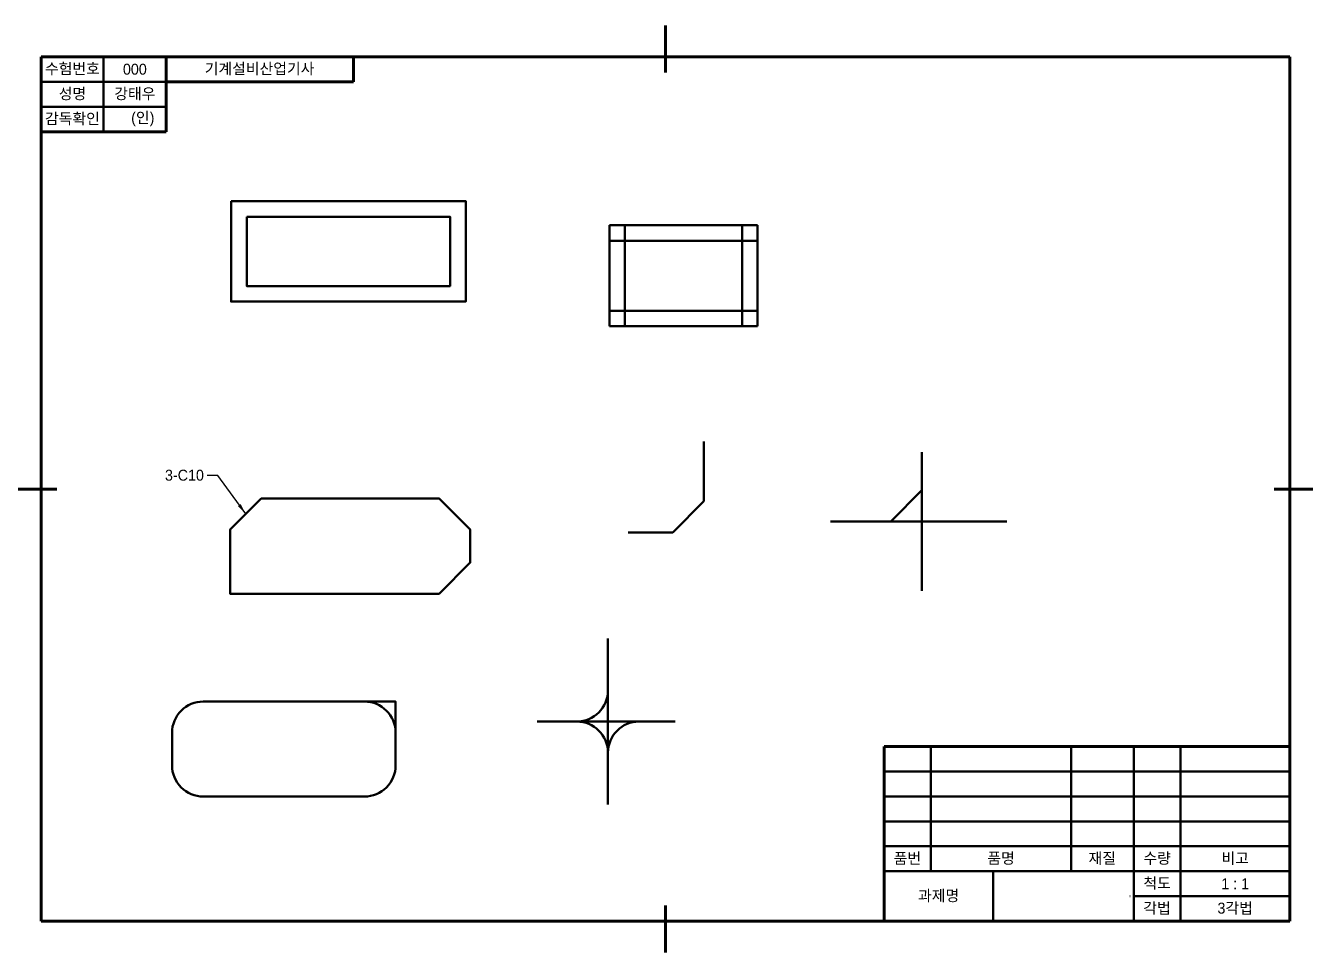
# Model space of a CAD drawing. Header units: millimetres. Extents: x 0 to 2520, y 0 to 297.
# Drawn here: x 425 to 835, y 0 to 297 of the extents above; entities that cross this region are included whole.
import ezdxf

# ---------------------------------------------------------------- set-up
doc = ezdxf.new("R2010")
doc.units = ezdxf.units.MM
doc.header["$LTSCALE"] = 0.1
for name, color, linetype, lineweight in [('1.윤곽선', 5, 'Continuous', 70), ('2.외형선', 3, 'Continuous', 50), ('4.일반주서', 2, 'Continuous', 35)]:
    doc.layers.add(name, color=color, linetype=linetype, lineweight=lineweight)
doc.styles.add('굴림', font='')
doc.styles.get('굴림').set_extended_font_data('Gulim')
doc.dimstyles.new('기계제도기능사치수', dxfattribs={"dimtxt": 3.5, "dimasz": 3.5, "dimexe": 2, "dimexo": 2, "dimgap": 1, "dimtad": 1, "dimdsep": 46, "dimtxsty": '굴림', "dimcen": 2.5, "dimclrd": 1, "dimclre": 1, "dimclrt": 2, "dimazin": 2, "dimtfac": 1, "dimtmove": 0, "dimatfit": 3, "dimfxl": 1, "dimarcsym": 0})

msp = doc.modelspace()

# ---------------------------------------------------------------- linework, layer by layer
at = {"layer": '1.윤곽선'}
for p, q in [((630, 297), (630, 282)), ((830, 287), (430, 287)), ((430, 287), (430, 10)), ((470, 287), (470, 263)), ((530, 287), (530, 279)), ((830, 10), (830, 287)), ((530, 279), (470, 279)), ((470, 263), (430, 263)), ((420, 148.5), (435, 148.5)), ((840, 148.5), (825, 148.5)), ((700, 66), (830, 66)), ((700, 10), (700, 66)), ((630, 0), (630, 15)), ((430, 10), (830, 10))]:
    msp.add_line(p, q, dxfattribs=at)
at = {"layer": '2.외형선'}
for p, q in [((450, 287), (450, 263)), ((450, 279), (430, 279)), ((450, 279), (470, 279)), ((470, 271), (430, 271)), ((612.043, 232.992), (659.489, 232.992)), ((612.043, 200.676), (612.043, 232.992)), ((616.96, 200.676), (616.96, 232.992)), ((654.571, 232.992), (654.571, 200.676)), ((659.489, 232.992), (659.489, 200.676)), ((612.043, 228.074), (659.489, 228.074)), ((659.489, 205.594), (612.043, 205.594)), ((659.489, 200.676), (612.043, 200.676)), ((642.332, 163.764), (642.332, 144.61)), ((712.17, 160.282), (712.17, 115.877)), ((712.17, 148.08), (702.17, 138.08)), ((642.332, 144.61), (632.332, 134.61)), ((712.17, 138.08), (682.902, 138.08)), ((682.902, 138.08), (739.322, 138.08)), ((712.17, 115.877), (712.17, 138.08)), ((618.082, 134.61), (632.332, 134.61)), ((611.571, 100.617), (611.571, 47.355)), ((611.571, 73.986), (588.893, 73.986)), ((588.893, 73.986), (633.115, 73.986)), ((611.571, 47.355), (611.571, 73.986)), ((715, 26), (715, 66)), ((760, 26), (760, 66)), ((780, 10), (780, 66)), ((795, 10), (795, 66)), ((700, 58), (830, 58)), ((700, 50), (830, 50)), ((700, 42), (830, 42)), ((700, 34), (830, 34)), ((700, 26), (830, 26)), ((735, 10), (735, 26)), ((778.76, 18), (778.833, 18)), ((780, 18), (830, 18))]:
    msp.add_line(p, q, dxfattribs=at)
for points in [[(490.83, 240.741), (566.01, 240.741), (566.01, 208.54), (490.83, 208.54)], [(495.83, 235.741), (561.01, 235.741), (561.01, 213.54), (495.83, 213.54)], [(500.504, 145.499), (557.472, 145.499), (567.472, 135.499), (567.472, 124.94), (557.472, 114.94), (490.504, 114.94), (490.504, 135.499)]]:
    msp.add_lwpolyline(points, close=True, dxfattribs=at)
msp.add_lwpolyline([(481.909, 80.39), (543.553, 80.39), (543.553, 59.945, -0.4142136), (533.553, 49.945), (481.909, 49.945, -0.4142136), (471.909, 59.945), (471.909, 70.39, -0.4142136)], format="xyb", close=True, dxfattribs=at)
for centre, start, end in [((601.571, 83.986), 270, 0), ((533.553, 70.39), 0, 90), ((601.571, 63.986), 0, 90), ((621.571, 63.986), 90, 180)]:
    msp.add_arc(centre, 10, start, end, dxfattribs=at)

# ---------------------------------------------------------------- texts
at = {"layer": '2.외형선', "color": 2, "insert": (482.123, 151.125), "char_height": 3.5, "attachment_point": 9, "style": '굴림'}
msp.add_mtext('3-C10', dxfattribs=at)
at = {"layer": '4.일반주서', "char_height": 3.5, "attachment_point": 5, "style": '굴림'}
for s, insert, width in [('수험번호', (440, 283), 20), ('000', (460, 283), 20), ('기계설비산업기사', (499.963, 283), 60.07361), ('성명', (440, 275), 20), ('강태우', (460, 275), 20), ('감독확인', (440, 267), 20), ('    (인)', (460, 267), 20), ('품번', (707.5, 30), 15), ('품명', (737.5, 30), 45), ('재질', (769.926, 30), 19.8528), ('수량', (787.5, 30), 15), ('비고', (812.5, 30), 35), ('척도', (787.5, 22), 15), ('1 : 1', (812.5, 22), 35), ('과제명', (717.5, 18), 35), ('각법', (787.463, 14), 15.0736), ('3각법', (812.5, 14), 35)]:
    msp.add_mtext(s, dxfattribs=dict(at, insert=insert, width=width))

# ---------------------------------------------------------------- leaders
at = {"layer": '2.외형선', "annotation_type": 0, "has_hookline": 1, "hookline_direction": 1, "text_width": 14.051}
msp.add_leader([(495.504, 140.499), (486.623, 152.875), (483.123, 152.875)], dimstyle='기계제도기능사치수', override={"dimgap": 1, "dimtad": 0}, dxfattribs=at)

doc.saveas('drawing.dxf')
